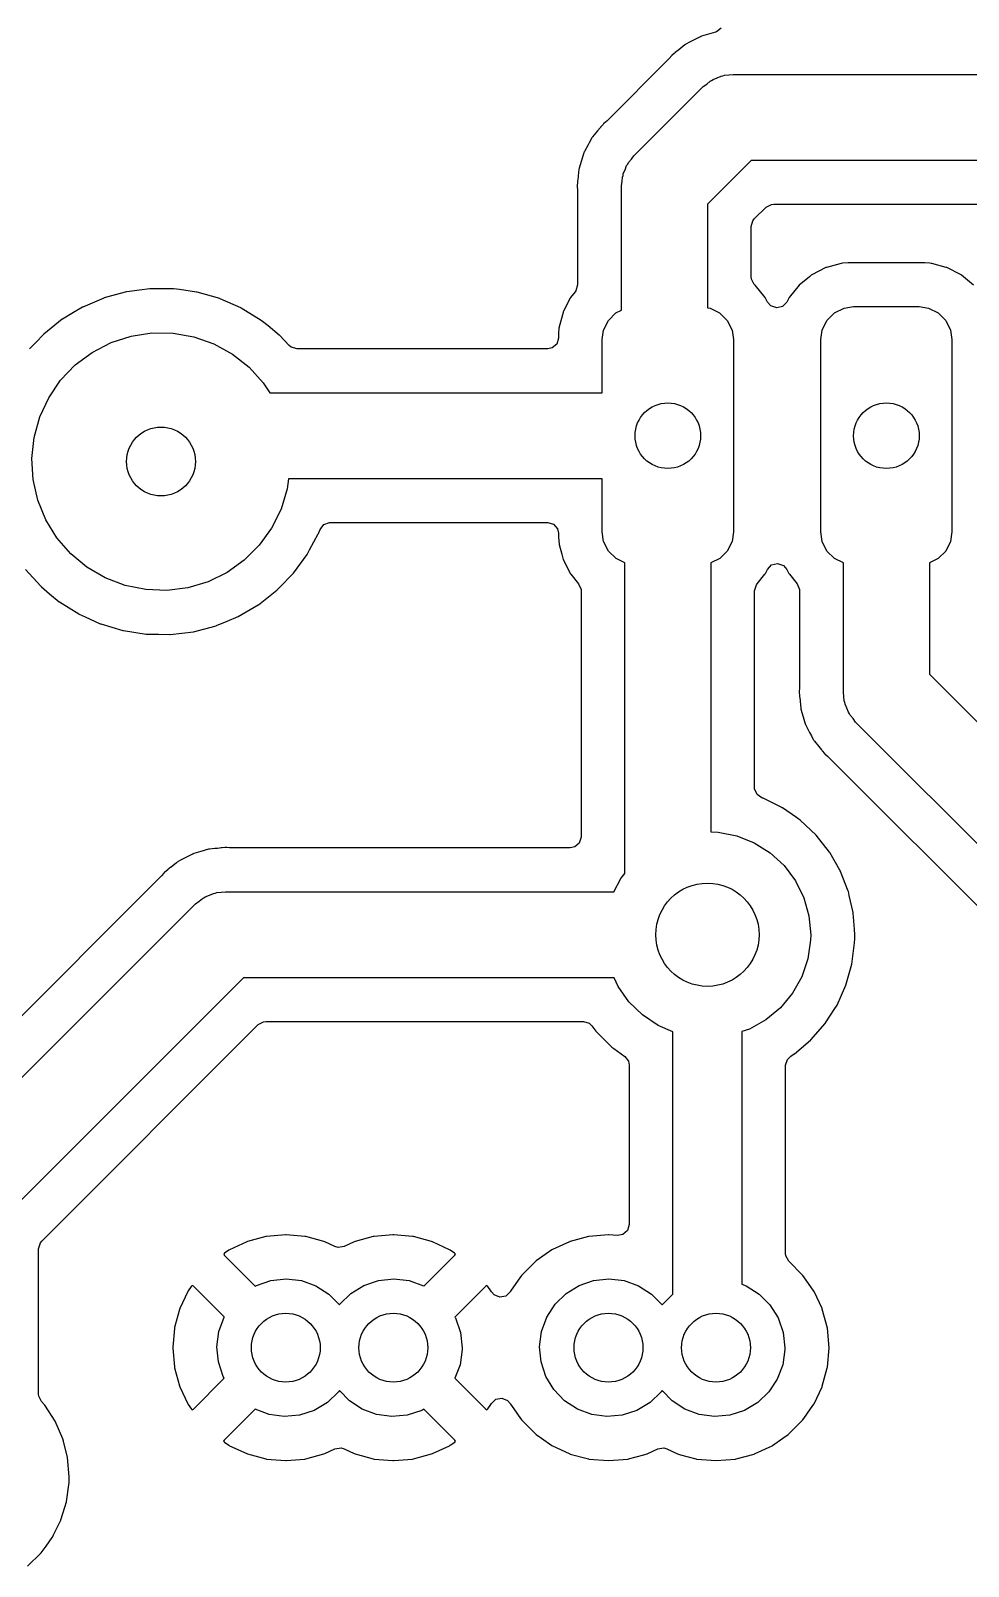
# Model space of a CAD drawing. Extents: x 71 to 221, y -163 to -63.
# Drawn here: x 158.94 to 169.83, y -135.44 to -117.59 of the extents above; entities that cross this region are included whole.
import ezdxf

# ---------------------------------------------------------------- set-up
doc = ezdxf.new("R2010")
doc.units = 0
doc.layers.add('BLACK', color=7, linetype='CONTINUOUS')

msp = doc.modelspace()

# ---------------------------------------------------------------- linework, layer by layer
at = {"layer": 'BLACK', "linetype": 'CONTINUOUS'}
for p, q in [((166.894, -117.609), (166.814, -117.633)), ((166.904, -117.605), (166.894, -117.609)), ((166.96, -117.562), (166.904, -117.605)), ((166.539, -117.756), (166.467, -117.815)), ((166.544, -117.753), (166.539, -117.756)), ((166.548, -117.75), (166.544, -117.753)), ((166.593, -117.727), (166.548, -117.75)), ((166.631, -117.707), (166.593, -117.727)), ((166.632, -117.707), (166.631, -117.707)), ((166.708, -117.666), (166.632, -117.707)), ((166.714, -117.663), (166.708, -117.666)), ((166.719, -117.662), (166.714, -117.663)), ((166.724, -117.659), (166.719, -117.662)), ((166.73, -117.657), (166.724, -117.659)), ((166.813, -117.633), (166.73, -117.657)), ((166.73, -117.657), (166.73, -117.657)), ((166.814, -117.633), (166.813, -117.633)), ((166.349, -117.925), (165.631, -118.643)), ((166.357, -117.916), (166.349, -117.925)), ((166.386, -117.881), (166.357, -117.916)), ((166.419, -117.854), (166.386, -117.881)), ((166.424, -117.85), (166.419, -117.854)), ((166.425, -117.849), (166.424, -117.85)), ((166.427, -117.847), (166.425, -117.849)), ((166.466, -117.815), (166.427, -117.847)), ((166.467, -117.815), (166.466, -117.815)), ((166.865, -118.159), (166.913, -118.141)), ((166.913, -118.141), (166.96, -118.12)), ((166.96, -118.12), (166.98, -118.117)), ((166.98, -118.117), (166.999, -118.11)), ((166.999, -118.11), (167.05, -118.107)), ((167.05, -118.107), (167.1, -118.1)), ((167.1, -118.1), (180.113, -118.1)), ((165.946, -119.046), (166.746, -118.246)), ((166.746, -118.246), (166.751, -118.242)), ((166.751, -118.242), (166.792, -118.212)), ((166.792, -118.212), (166.831, -118.179)), ((166.831, -118.179), (166.849, -118.17)), ((166.849, -118.17), (166.865, -118.159)), ((165.587, -118.681), (165.559, -118.714)), ((165.591, -118.676), (165.587, -118.681)), ((165.62, -118.652), (165.591, -118.676)), ((165.631, -118.643), (165.62, -118.652)), ((165.458, -118.836), (165.427, -118.894)), ((165.461, -118.832), (165.458, -118.836)), ((165.464, -118.827), (165.461, -118.832)), ((165.524, -118.756), (165.464, -118.827)), ((165.552, -118.722), (165.524, -118.755)), ((165.524, -118.755), (165.524, -118.756)), ((165.554, -118.72), (165.552, -118.722)), ((165.556, -118.718), (165.554, -118.72)), ((165.559, -118.714), (165.556, -118.718)), ((165.364, -119.011), (165.337, -119.1)), ((165.367, -119.006), (165.364, -119.011)), ((165.369, -119.001), (165.367, -119.006)), ((165.372, -118.995), (165.369, -119.001)), ((165.413, -118.919), (165.372, -118.995)), ((165.372, -118.995), (165.372, -118.995)), ((165.414, -118.918), (165.413, -118.919)), ((165.427, -118.894), (165.414, -118.918)), ((165.916, -119.087), (165.946, -119.046)), ((165.307, -119.2), (165.298, -119.281)), ((165.308, -119.195), (165.307, -119.2)), ((165.309, -119.189), (165.308, -119.195)), ((165.337, -119.101), (165.309, -119.189)), ((165.337, -119.1), (165.337, -119.101)), ((165.822, -119.254), (165.844, -119.208)), ((165.844, -119.208), (165.861, -119.16)), ((165.861, -119.16), (165.874, -119.144)), ((165.874, -119.144), (165.882, -119.125)), ((165.882, -119.125), (165.916, -119.087)), ((167.307, -119.1), (166.8, -119.607)), ((180.32, -119.1), (167.307, -119.1)), ((165.291, -119.353), (165.287, -119.396)), ((165.287, -119.396), (165.288, -119.409)), ((165.297, -119.293), (165.291, -119.343)), ((165.291, -119.343), (165.291, -119.347)), ((165.291, -119.347), (165.291, -119.348)), ((165.291, -119.348), (165.291, -119.353)), ((165.298, -119.281), (165.297, -119.292)), ((165.297, -119.292), (165.297, -119.293)), ((165.8, -119.394), (165.808, -119.343)), ((165.8, -119.4), (165.8, -119.394)), ((165.8, -120.84), (165.8, -119.4)), ((165.808, -119.343), (165.812, -119.293)), ((165.812, -119.293), (165.819, -119.274)), ((165.819, -119.274), (165.822, -119.254)), ((165.288, -119.409), (165.291, -119.442)), ((165.291, -119.442), (165.291, -119.454)), ((165.291, -119.454), (165.291, -120.547)), ((166.8, -119.607), (166.8, -120.812)), ((167.345, -119.781), (167.481, -119.645)), ((167.481, -119.645), (167.543, -119.611)), ((167.543, -119.611), (167.57, -119.608)), ((167.57, -119.608), (180.258, -119.608)), ((167.308, -119.87), (167.329, -119.802)), ((167.308, -120.452), (167.308, -119.87)), ((167.329, -119.802), (167.345, -119.781)), ((168.359, -120.298), (168.354, -120.299)), ((168.374, -120.296), (168.359, -120.298)), ((168.434, -120.292), (168.374, -120.296)), ((168.437, -120.291), (168.434, -120.292)), ((168.434, -120.292), (168.434, -120.292)), ((169.323, -120.291), (168.437, -120.291)), ((169.326, -120.292), (169.323, -120.291)), ((169.386, -120.296), (169.326, -120.292)), ((169.326, -120.292), (169.326, -120.292)), ((169.401, -120.298), (169.386, -120.296)), ((169.406, -120.299), (169.401, -120.298)), ((167.311, -120.479), (167.308, -120.452)), ((167.985, -120.452), (167.867, -120.549)), ((168.007, -120.435), (167.985, -120.452)), ((168.012, -120.431), (168.007, -120.435)), ((168.007, -120.435), (168.007, -120.435)), ((168.178, -120.346), (168.012, -120.431)), ((168.185, -120.344), (168.178, -120.346)), ((168.354, -120.299), (168.185, -120.344)), ((168.354, -120.299), (168.354, -120.299)), ((169.575, -120.344), (169.406, -120.299)), ((169.406, -120.299), (169.406, -120.299)), ((169.582, -120.346), (169.575, -120.344)), ((169.748, -120.431), (169.582, -120.346)), ((169.753, -120.435), (169.748, -120.431)), ((169.775, -120.452), (169.753, -120.435)), ((169.753, -120.435), (169.753, -120.435)), ((169.893, -120.549), (169.775, -120.452)), ((159.975, -120.648), (159.788, -120.699)), ((160.048, -120.628), (159.975, -120.648)), ((160.052, -120.627), (160.048, -120.628)), ((160.048, -120.628), (160.048, -120.628)), ((160.2, -120.607), (160.052, -120.627)), ((160.319, -120.591), (160.2, -120.607)), ((160.324, -120.591), (160.319, -120.591)), ((160.319, -120.591), (160.319, -120.591)), ((160.328, -120.591), (160.324, -120.591)), ((160.454, -120.591), (160.328, -120.591)), ((160.328, -120.591), (160.328, -120.591)), ((160.597, -120.592), (160.454, -120.591)), ((160.664, -120.602), (160.597, -120.592)), ((160.864, -120.63), (160.664, -120.602)), ((160.869, -120.631), (160.864, -120.63)), ((160.864, -120.63), (160.864, -120.63)), ((161.132, -120.706), (160.869, -120.631)), ((165.263, -120.627), (165.209, -120.694)), ((165.271, -120.615), (165.263, -120.627)), ((165.291, -120.547), (165.271, -120.615)), ((167.345, -120.542), (167.311, -120.479)), ((167.348, -120.544), (167.345, -120.542)), ((167.353, -120.549), (167.348, -120.544)), ((167.471, -120.694), (167.353, -120.549)), ((167.867, -120.549), (167.749, -120.694)), ((159.536, -120.806), (159.435, -120.867)), ((159.54, -120.805), (159.536, -120.806)), ((159.784, -120.7), (159.54, -120.805)), ((159.54, -120.805), (159.54, -120.805)), ((159.788, -120.699), (159.784, -120.7)), ((161.136, -120.708), (161.132, -120.706)), ((161.379, -120.814), (161.136, -120.708)), ((161.136, -120.708), (161.136, -120.708)), ((161.383, -120.816), (161.379, -120.814)), ((161.616, -120.959), (161.383, -120.816)), ((165.206, -120.7), (165.128, -120.853)), ((165.209, -120.694), (165.206, -120.7)), ((165.206, -120.7), (165.206, -120.7)), ((166.8, -120.812), (166.83, -120.816)), ((166.83, -120.816), (166.942, -120.871)), ((167.474, -120.7), (167.471, -120.694)), ((167.498, -120.746), (167.474, -120.7)), ((167.474, -120.7), (167.474, -120.7)), ((167.537, -120.792), (167.498, -120.746)), ((167.605, -120.815), (167.537, -120.792)), ((167.674, -120.798), (167.605, -120.815)), ((167.722, -120.746), (167.674, -120.798)), ((167.746, -120.7), (167.722, -120.746)), ((167.749, -120.694), (167.746, -120.7)), ((167.746, -120.7), (167.746, -120.7)), ((168.277, -120.871), (168.39, -120.816)), ((168.39, -120.816), (168.499, -120.8)), ((168.499, -120.8), (169.261, -120.8)), ((169.261, -120.8), (169.37, -120.816)), ((169.37, -120.816), (169.482, -120.871)), ((159.301, -120.947), (159.087, -121.118)), ((159.305, -120.945), (159.301, -120.947)), ((159.435, -120.867), (159.305, -120.945)), ((159.305, -120.945), (159.305, -120.945)), ((161.694, -121.023), (161.616, -120.959)), ((165.122, -120.867), (165.078, -121.034)), ((165.124, -120.86), (165.122, -120.867)), ((165.122, -120.867), (165.122, -120.867)), ((165.128, -120.853), (165.124, -120.86)), ((165.594, -121.072), (165.649, -120.96)), ((165.649, -120.96), (165.737, -120.871)), ((165.737, -120.871), (165.8, -120.84)), ((166.942, -120.871), (167.031, -120.959)), ((167.031, -120.959), (167.086, -121.072)), ((168.134, -121.072), (168.189, -120.96)), ((168.189, -120.96), (168.277, -120.871)), ((169.482, -120.871), (169.571, -120.959)), ((169.571, -120.959), (169.626, -121.072)), ((159.087, -121.118), (158.99, -121.221)), ((159.869, -121.217), (160.102, -121.141)), ((160.102, -121.141), (160.345, -121.104)), ((160.345, -121.104), (160.591, -121.107)), ((160.591, -121.107), (160.833, -121.15)), ((160.833, -121.15), (161.065, -121.232)), ((161.825, -121.13), (161.694, -121.023)), ((161.828, -121.132), (161.825, -121.13)), ((161.825, -121.13), (161.825, -121.13)), ((161.831, -121.136), (161.828, -121.132)), ((161.939, -121.251), (161.831, -121.136)), ((161.831, -121.136), (161.831, -121.136)), ((165.07, -121.165), (165.049, -121.234)), ((165.075, -121.047), (165.07, -121.115)), ((165.07, -121.115), (165.07, -121.119)), ((165.07, -121.119), (165.07, -121.165)), ((165.076, -121.041), (165.075, -121.047)), ((165.078, -121.034), (165.076, -121.041)), ((165.578, -121.181), (165.594, -121.072)), ((165.578, -121.8), (165.578, -121.181)), ((167.086, -121.072), (167.102, -121.181)), ((167.102, -121.181), (167.102, -123.419)), ((168.118, -121.181), (168.134, -121.072)), ((168.118, -123.419), (168.118, -121.181)), ((169.626, -121.072), (169.642, -121.181)), ((169.642, -121.181), (169.642, -123.419)), ((158.99, -121.221), (158.922, -121.292)), ((159.454, -121.478), (159.651, -121.331)), ((159.651, -121.331), (159.869, -121.217)), ((161.065, -121.232), (161.28, -121.351)), ((161.28, -121.351), (161.473, -121.503)), ((161.963, -121.271), (161.939, -121.251)), ((162.031, -121.291), (161.963, -121.271)), ((164.944, -121.291), (162.031, -121.291)), ((164.996, -121.28), (164.944, -121.291)), ((165.049, -121.234), (164.996, -121.28)), ((159.284, -121.656), (159.454, -121.478)), ((161.473, -121.503), (161.638, -121.685)), ((159.146, -121.859), (159.284, -121.656)), ((161.638, -121.685), (161.713, -121.8)), ((159.042, -122.082), (159.146, -121.859)), ((161.713, -121.8), (165.578, -121.8)), ((158.977, -122.319), (159.042, -122.082)), ((158.95, -122.563), (158.977, -122.319)), ((158.965, -122.809), (158.95, -122.563)), ((159.019, -123.049), (158.965, -122.809)), ((161.916, -122.917), (161.845, -123.152)), ((161.932, -122.8), (161.916, -122.917)), ((165.578, -122.8), (161.932, -122.8)), ((165.578, -123.419), (165.578, -122.8)), ((159.111, -123.276), (159.019, -123.049)), ((161.845, -123.152), (161.736, -123.373)), ((159.24, -123.486), (159.111, -123.276)), ((162.299, -123.39), (162.341, -123.333)), ((162.341, -123.333), (162.408, -123.309)), ((162.408, -123.309), (162.417, -123.308)), ((162.417, -123.308), (164.944, -123.308)), ((164.944, -123.308), (165.012, -123.329)), ((165.012, -123.329), (165.058, -123.382)), ((159.401, -123.672), (159.24, -123.486)), ((161.736, -123.373), (161.592, -123.572)), ((162.177, -123.628), (162.278, -123.442)), ((162.278, -123.442), (162.28, -123.438)), ((162.278, -123.442), (162.278, -123.442)), ((162.28, -123.438), (162.299, -123.39)), ((165.058, -123.382), (165.07, -123.434)), ((165.07, -123.434), (165.07, -123.481)), ((165.07, -123.481), (165.076, -123.559)), ((165.594, -123.528), (165.578, -123.419)), ((167.102, -123.419), (167.086, -123.528)), ((168.134, -123.528), (168.118, -123.419)), ((169.642, -123.419), (169.626, -123.528)), ((159.59, -123.829), (159.401, -123.672)), ((161.592, -123.572), (161.418, -123.746)), ((161.99, -123.896), (162.147, -123.682)), ((162.147, -123.682), (162.15, -123.679)), ((162.15, -123.679), (162.177, -123.628)), ((165.076, -123.559), (165.077, -123.564)), ((165.077, -123.564), (165.077, -123.564)), ((165.077, -123.564), (165.107, -123.675)), ((165.107, -123.675), (165.124, -123.74)), ((165.649, -123.641), (165.594, -123.528)), ((165.738, -123.729), (165.649, -123.641)), ((167.031, -123.64), (166.943, -123.729)), ((167.086, -123.528), (167.031, -123.64)), ((168.189, -123.641), (168.134, -123.528)), ((168.278, -123.729), (168.189, -123.641)), ((169.571, -123.64), (169.483, -123.729)), ((169.626, -123.528), (169.571, -123.64)), ((158.875, -123.854), (159.054, -124.05)), ((159.802, -123.953), (159.59, -123.829)), ((161.418, -123.746), (161.218, -123.888)), ((165.124, -123.74), (165.209, -123.906)), ((165.84, -123.779), (165.738, -123.729)), ((165.84, -127.388), (165.84, -123.779)), ((166.943, -123.729), (166.84, -123.779)), ((166.84, -123.779), (166.84, -126.905)), ((167.474, -123.9), (167.498, -123.854)), ((167.498, -123.854), (167.546, -123.802)), ((167.546, -123.802), (167.615, -123.785)), ((167.615, -123.785), (167.683, -123.808)), ((167.683, -123.808), (167.722, -123.854)), ((167.722, -123.854), (167.746, -123.9)), ((168.38, -123.779), (168.278, -123.729)), ((168.38, -125.28), (168.38, -123.779)), ((169.483, -123.729), (169.38, -123.779)), ((169.38, -123.779), (169.38, -125.073)), ((160.032, -124.04), (159.802, -123.953)), ((160.272, -124.089), (160.032, -124.04)), ((160.997, -123.997), (160.762, -124.067)), ((161.218, -123.888), (160.997, -123.997)), ((161.821, -124.071), (161.985, -123.903)), ((161.985, -123.903), (161.988, -123.899)), ((161.988, -123.899), (161.99, -123.896)), ((161.99, -123.896), (161.99, -123.896)), ((165.209, -123.906), (165.213, -123.911)), ((165.213, -123.911), (165.213, -123.911)), ((165.213, -123.911), (165.303, -124.023)), ((165.303, -124.023), (165.331, -124.088)), ((167.349, -124.102), (167.369, -124.034)), ((167.369, -124.034), (167.377, -124.023)), ((167.377, -124.023), (167.467, -123.911)), ((167.467, -123.911), (167.471, -123.906)), ((167.467, -123.911), (167.467, -123.911)), ((167.471, -123.906), (167.474, -123.9)), ((167.474, -123.9), (167.474, -123.9)), ((167.746, -123.9), (167.746, -123.9)), ((167.746, -123.9), (167.749, -123.906)), ((167.749, -123.906), (167.753, -123.911)), ((167.753, -123.911), (167.753, -123.911)), ((167.753, -123.911), (167.843, -124.023)), ((167.843, -124.023), (167.871, -124.088)), ((159.054, -124.05), (159.057, -124.053)), ((159.057, -124.053), (159.06, -124.056)), ((159.06, -124.056), (159.06, -124.056)), ((159.06, -124.056), (159.156, -124.136)), ((159.156, -124.136), (159.267, -124.229)), ((160.518, -124.098), (160.272, -124.089)), ((160.762, -124.067), (160.518, -124.098)), ((161.582, -124.265), (161.797, -124.096)), ((161.797, -124.096), (161.821, -124.071)), ((165.331, -124.088), (165.332, -124.102)), ((165.332, -124.102), (165.332, -126.965)), ((167.349, -126.39), (167.349, -124.102)), ((167.871, -124.088), (167.871, -124.102)), ((167.871, -124.102), (167.871, -125.218)), ((159.267, -124.229), (159.27, -124.231)), ((159.27, -124.231), (159.495, -124.372)), ((159.495, -124.372), (159.495, -124.372)), ((159.495, -124.372), (159.499, -124.374)), ((159.499, -124.374), (159.567, -124.405)), ((161.219, -124.456), (161.345, -124.403)), ((161.345, -124.403), (161.531, -124.294)), ((161.531, -124.294), (161.578, -124.267)), ((161.578, -124.267), (161.582, -124.265)), ((161.578, -124.267), (161.578, -124.267)), ((159.567, -124.405), (159.744, -124.485)), ((159.744, -124.485), (159.744, -124.485)), ((159.744, -124.485), (159.748, -124.487)), ((159.748, -124.487), (159.752, -124.488)), ((159.752, -124.488), (159.752, -124.488)), ((159.752, -124.488), (160.007, -124.563)), ((160.007, -124.563), (160.007, -124.563)), ((160.007, -124.563), (160.011, -124.565)), ((160.011, -124.565), (160.015, -124.565)), ((160.015, -124.565), (160.015, -124.565)), ((160.015, -124.565), (160.277, -124.605)), ((160.555, -124.61), (160.827, -124.578)), ((160.827, -124.578), (161.092, -124.508)), ((161.092, -124.508), (161.096, -124.506)), ((161.096, -124.506), (161.219, -124.456)), ((161.096, -124.506), (161.096, -124.506)), ((160.277, -124.605), (160.277, -124.605)), ((160.277, -124.605), (160.282, -124.606)), ((160.282, -124.606), (160.421, -124.608)), ((160.421, -124.608), (160.551, -124.61)), ((160.551, -124.61), (160.551, -124.61)), ((160.551, -124.61), (160.555, -124.61)), ((169.38, -125.073), (171.907, -127.6)), ((167.87, -125.239), (167.867, -125.269)), ((167.867, -125.269), (167.868, -125.28)), ((167.868, -125.28), (167.871, -125.319)), ((167.871, -125.232), (167.87, -125.239)), ((167.871, -125.218), (167.871, -125.232)), ((168.387, -125.33), (168.38, -125.28)), ((167.871, -125.319), (167.871, -125.324)), ((167.871, -125.324), (167.871, -125.327)), ((167.871, -125.327), (167.871, -125.33)), ((167.871, -125.33), (167.872, -125.333)), ((167.872, -125.333), (167.876, -125.373)), ((167.876, -125.373), (167.876, -125.374)), ((167.876, -125.374), (167.877, -125.384)), ((167.877, -125.384), (167.884, -125.466)), ((167.884, -125.466), (167.885, -125.472)), ((167.885, -125.472), (167.886, -125.477)), ((168.39, -125.381), (168.387, -125.33)), ((168.397, -125.4), (168.39, -125.381)), ((168.4, -125.42), (168.397, -125.4)), ((168.421, -125.467), (168.4, -125.42)), ((168.439, -125.515), (168.421, -125.467)), ((167.886, -125.477), (167.913, -125.566)), ((167.913, -125.566), (167.913, -125.567)), ((167.913, -125.567), (167.937, -125.65)), ((167.937, -125.65), (167.939, -125.656)), ((168.45, -125.531), (168.439, -125.515)), ((168.459, -125.549), (168.45, -125.531)), ((168.492, -125.588), (168.459, -125.549)), ((168.522, -125.629), (168.492, -125.588)), ((168.526, -125.634), (168.522, -125.629)), ((171.346, -128.454), (168.526, -125.634)), ((167.939, -125.656), (167.942, -125.661)), ((167.942, -125.661), (167.943, -125.666)), ((167.943, -125.666), (167.946, -125.672)), ((167.946, -125.672), (167.987, -125.748)), ((167.987, -125.748), (167.987, -125.749)), ((167.987, -125.749), (168.009, -125.79)), ((168.009, -125.79), (168.03, -125.832)), ((168.03, -125.832), (168.033, -125.836)), ((168.033, -125.836), (168.036, -125.841)), ((168.036, -125.841), (168.04, -125.846)), ((168.04, -125.846), (168.043, -125.85)), ((168.043, -125.85), (168.095, -125.913)), ((168.095, -125.913), (168.095, -125.914)), ((168.095, -125.914), (168.127, -125.953)), ((168.127, -125.953), (168.129, -125.955)), ((168.129, -125.955), (168.13, -125.956)), ((168.13, -125.956), (168.134, -125.961)), ((168.134, -125.961), (168.161, -125.994)), ((168.161, -125.994), (168.166, -125.998)), ((168.166, -125.998), (168.166, -125.998)), ((168.166, -125.998), (168.196, -126.023)), ((168.196, -126.023), (168.205, -126.031)), ((168.205, -126.031), (170.943, -128.769)), ((167.349, -126.405), (167.349, -126.39)), ((167.377, -126.47), (167.349, -126.405)), ((167.433, -126.508), (167.377, -126.47)), ((167.436, -126.509), (167.433, -126.508)), ((167.433, -126.508), (167.433, -126.508)), ((167.436, -126.51), (167.436, -126.509)), ((167.442, -126.511), (167.436, -126.51)), ((167.446, -126.514), (167.442, -126.511)), ((167.665, -126.622), (167.446, -126.514)), ((167.446, -126.514), (167.446, -126.514)), ((167.67, -126.624), (167.665, -126.622)), ((167.665, -126.622), (167.665, -126.622)), ((167.673, -126.626), (167.67, -126.624)), ((167.834, -126.738), (167.673, -126.626)), ((167.673, -126.626), (167.673, -126.626)), ((167.878, -126.769), (167.834, -126.738)), ((168.063, -126.943), (167.878, -126.769)), ((165.258, -127.08), (165.206, -127.091)), ((165.311, -127.034), (165.258, -127.08)), ((165.332, -126.965), (165.311, -127.034)), ((166.84, -126.905), (166.925, -126.907)), ((166.925, -126.907), (167.141, -126.949)), ((167.141, -126.949), (167.345, -127.031)), ((167.345, -127.031), (167.531, -127.148)), ((168.22, -127.142), (168.063, -126.943)), ((160.639, -127.256), (160.634, -127.26)), ((160.644, -127.253), (160.639, -127.256)), ((160.648, -127.25), (160.644, -127.253)), ((160.678, -127.235), (160.648, -127.25)), ((160.731, -127.207), (160.678, -127.235)), ((160.732, -127.207), (160.731, -127.207)), ((160.808, -127.166), (160.732, -127.207)), ((160.814, -127.163), (160.808, -127.166)), ((160.819, -127.162), (160.814, -127.163)), ((160.824, -127.159), (160.819, -127.162)), ((160.83, -127.157), (160.824, -127.159)), ((160.913, -127.133), (160.83, -127.157)), ((160.83, -127.157), (160.83, -127.157)), ((160.914, -127.133), (160.913, -127.133)), ((161.003, -127.106), (160.914, -127.133)), ((161.008, -127.105), (161.003, -127.106)), ((161.014, -127.104), (161.008, -127.105)), ((161.074, -127.099), (161.014, -127.104)), ((161.106, -127.096), (161.074, -127.099)), ((161.107, -127.096), (161.106, -127.096)), ((161.128, -127.094), (161.107, -127.096)), ((161.15, -127.091), (161.128, -127.094)), ((161.153, -127.091), (161.15, -127.091)), ((161.156, -127.091), (161.153, -127.091)), ((161.161, -127.091), (161.156, -127.091)), ((161.193, -127.088), (161.161, -127.091)), ((161.211, -127.087), (161.193, -127.088)), ((161.217, -127.087), (161.211, -127.087)), ((161.248, -127.091), (161.217, -127.087)), ((161.217, -127.087), (161.217, -127.087)), ((161.262, -127.091), (161.248, -127.091)), ((165.206, -127.091), (161.262, -127.091)), ((167.531, -127.148), (167.692, -127.297)), ((168.223, -127.146), (168.22, -127.142)), ((168.34, -127.35), (168.223, -127.146)), ((168.223, -127.146), (168.223, -127.146)), ((160.449, -127.425), (157.351, -130.523)), ((160.457, -127.416), (160.449, -127.425)), ((160.482, -127.386), (160.457, -127.416)), ((160.486, -127.381), (160.482, -127.386)), ((160.482, -127.386), (160.482, -127.386)), ((160.519, -127.354), (160.486, -127.381)), ((160.524, -127.35), (160.519, -127.354)), ((160.525, -127.349), (160.524, -127.35)), ((160.527, -127.347), (160.525, -127.349)), ((160.566, -127.315), (160.527, -127.347)), ((160.567, -127.315), (160.566, -127.315)), ((160.629, -127.264), (160.567, -127.315)), ((160.634, -127.26), (160.629, -127.264)), ((165.794, -127.446), (165.84, -127.388)), ((167.692, -127.297), (167.823, -127.473)), ((168.346, -127.362), (168.34, -127.35)), ((168.348, -127.367), (168.346, -127.362)), ((168.437, -127.595), (168.348, -127.367)), ((168.348, -127.367), (168.348, -127.367)), ((161.08, -127.617), (161.099, -127.61)), ((161.099, -127.61), (161.15, -127.607)), ((161.15, -127.607), (161.2, -127.6)), ((161.2, -127.6), (165.713, -127.6)), ((165.713, -127.6), (165.794, -127.446)), ((167.823, -127.473), (167.92, -127.67)), ((168.438, -127.599), (168.437, -127.595)), ((168.449, -127.645), (168.438, -127.599)), ((157.666, -130.926), (160.846, -127.746)), ((160.846, -127.746), (160.851, -127.742)), ((160.851, -127.742), (160.892, -127.712)), ((160.892, -127.712), (160.931, -127.679)), ((160.931, -127.679), (160.949, -127.67)), ((160.949, -127.67), (160.965, -127.659)), ((160.965, -127.659), (161.013, -127.641)), ((161.013, -127.641), (161.06, -127.62)), ((161.06, -127.62), (161.08, -127.617)), ((167.92, -127.67), (167.98, -127.881)), ((168.493, -127.842), (168.449, -127.645)), ((167.98, -127.881), (168, -128.1)), ((168.494, -127.847), (168.493, -127.842)), ((168.495, -127.851), (168.494, -127.847)), ((168.508, -128.035), (168.495, -127.851)), ((168.495, -127.851), (168.495, -127.851)), ((168, -128.1), (167.998, -128.163)), ((168.513, -128.1), (168.508, -128.035)), ((168.511, -128.19), (168.512, -128.15)), ((168.512, -128.139), (168.513, -128.1)), ((168.512, -128.15), (168.512, -128.139)), ((167.998, -128.163), (167.967, -128.38)), ((168.479, -128.442), (168.495, -128.318)), ((168.495, -128.318), (168.511, -128.193)), ((168.511, -128.193), (168.511, -128.19)), ((168.511, -128.193), (168.511, -128.193)), ((167.967, -128.38), (167.896, -128.588)), ((168.41, -128.686), (168.479, -128.442)), ((161.407, -128.6), (158.52, -131.487)), ((165.715, -128.6), (161.407, -128.6)), ((165.761, -128.7), (165.715, -128.6)), ((167.896, -128.588), (167.789, -128.78)), ((168.306, -128.918), (168.41, -128.686)), ((165.888, -128.879), (165.761, -128.7)), ((167.789, -128.78), (167.649, -128.949)), ((166.045, -129.033), (165.888, -128.879)), ((166.227, -129.155), (166.045, -129.033)), ((167.649, -128.949), (167.48, -129.089)), ((168.18, -129.113), (168.272, -128.97)), ((168.272, -128.97), (168.306, -128.918)), ((159.065, -131.661), (161.581, -129.145)), ((161.581, -129.145), (161.643, -129.111)), ((161.643, -129.111), (161.67, -129.108)), ((161.67, -129.108), (165.358, -129.108)), ((165.358, -129.108), (165.426, -129.129)), ((165.426, -129.129), (165.458, -129.159)), ((165.458, -129.159), (165.504, -129.22)), ((165.504, -129.22), (165.504, -129.22)), ((165.504, -129.22), (165.507, -129.224)), ((166.4, -129.229), (166.227, -129.155)), ((167.288, -129.196), (167.2, -129.226)), ((167.48, -129.089), (167.288, -129.196)), ((168.001, -129.322), (168.168, -129.131)), ((168.168, -129.131), (168.18, -129.113)), ((165.507, -129.224), (165.51, -129.227)), ((165.51, -129.227), (165.51, -129.227)), ((165.51, -129.227), (165.609, -129.325)), ((165.609, -129.325), (165.687, -129.403)), ((166.4, -132.277), (166.4, -129.229)), ((167.2, -129.226), (167.2, -132.163)), ((167.811, -129.483), (167.997, -129.325)), ((167.997, -129.325), (168.001, -129.322)), ((167.997, -129.325), (167.997, -129.325)), ((165.687, -129.403), (165.691, -129.406)), ((165.691, -129.406), (165.691, -129.406)), ((165.691, -129.406), (165.714, -129.422)), ((165.714, -129.422), (165.84, -129.515)), ((165.84, -129.515), (165.883, -129.571)), ((165.883, -129.571), (165.891, -129.616)), ((167.708, -129.617), (167.729, -129.549)), ((167.729, -129.549), (167.768, -129.51)), ((167.768, -129.51), (167.807, -129.486)), ((167.807, -129.486), (167.811, -129.483)), ((165.891, -129.616), (165.891, -131.47)), ((167.708, -131.806), (167.708, -129.617)), ((165.871, -131.538), (165.818, -131.585)), ((165.891, -131.47), (165.871, -131.538)), ((159.028, -131.75), (159.049, -131.682)), ((159.049, -131.682), (159.065, -131.661)), ((161.446, -131.669), (161.248, -131.761)), ((161.456, -131.665), (161.446, -131.669)), ((161.667, -131.608), (161.456, -131.665)), ((161.677, -131.606), (161.667, -131.608)), ((161.895, -131.587), (161.677, -131.606)), ((161.905, -131.587), (161.895, -131.587)), ((162.123, -131.606), (161.905, -131.587)), ((162.133, -131.608), (162.123, -131.606)), ((162.344, -131.665), (162.133, -131.608)), ((162.354, -131.669), (162.344, -131.665)), ((162.472, -131.723), (162.354, -131.669)), ((162.696, -131.669), (162.578, -131.723)), ((162.706, -131.665), (162.696, -131.669)), ((162.917, -131.608), (162.706, -131.665)), ((162.927, -131.606), (162.917, -131.608)), ((163.145, -131.587), (162.927, -131.606)), ((163.155, -131.587), (163.145, -131.587)), ((163.373, -131.606), (163.155, -131.587)), ((163.383, -131.608), (163.373, -131.606)), ((163.594, -131.665), (163.383, -131.608)), ((163.604, -131.669), (163.594, -131.665)), ((163.802, -131.761), (163.604, -131.669)), ((165.196, -131.668), (164.998, -131.76)), ((165.201, -131.666), (165.196, -131.668)), ((165.196, -131.668), (165.196, -131.668)), ((165.206, -131.664), (165.201, -131.666)), ((165.417, -131.608), (165.206, -131.664)), ((165.206, -131.664), (165.206, -131.664)), ((165.422, -131.606), (165.417, -131.608)), ((165.417, -131.608), (165.417, -131.608)), ((165.65, -131.587), (165.422, -131.606)), ((165.655, -131.587), (165.65, -131.587)), ((165.755, -131.596), (165.655, -131.587)), ((165.655, -131.587), (165.655, -131.587)), ((165.818, -131.585), (165.755, -131.596)), ((159.028, -133.441), (159.028, -131.75)), ((161.187, -131.803), (161.179, -131.813)), ((161.179, -131.813), (161.186, -131.826)), ((161.186, -131.826), (161.544, -132.185)), ((161.239, -131.766), (161.187, -131.803)), ((161.248, -131.761), (161.239, -131.766)), ((162.508, -131.734), (162.472, -131.723)), ((162.578, -131.723), (162.508, -131.734)), ((163.506, -132.185), (163.865, -131.826)), ((163.811, -131.766), (163.802, -131.761)), ((163.862, -131.802), (163.811, -131.766)), ((163.872, -131.814), (163.862, -131.802)), ((163.865, -131.826), (163.872, -131.814)), ((164.806, -131.894), (164.644, -132.056)), ((164.81, -131.891), (164.806, -131.894)), ((164.925, -131.81), (164.81, -131.891)), ((164.81, -131.891), (164.81, -131.891)), ((164.993, -131.762), (164.925, -131.81)), ((164.998, -131.76), (164.993, -131.762)), ((164.998, -131.76), (164.998, -131.76)), ((167.711, -131.833), (167.708, -131.806)), ((167.745, -131.895), (167.711, -131.833)), ((167.906, -132.056), (167.745, -131.895)), ((164.641, -132.06), (164.602, -132.116)), ((164.644, -132.056), (164.641, -132.06)), ((164.641, -132.06), (164.641, -132.06)), ((167.909, -132.06), (167.906, -132.056)), ((167.948, -132.116), (167.909, -132.06)), ((167.909, -132.06), (167.909, -132.06)), ((160.761, -132.248), (160.669, -132.446)), ((160.766, -132.239), (160.761, -132.248)), ((160.802, -132.188), (160.766, -132.239)), ((160.814, -132.178), (160.802, -132.188)), ((160.826, -132.185), (160.814, -132.178)), ((161.184, -132.543), (160.826, -132.185)), ((161.544, -132.185), (161.559, -132.176)), ((161.559, -132.176), (161.728, -132.119)), ((161.728, -132.119), (161.906, -132.1)), ((161.906, -132.1), (162.083, -132.121)), ((162.083, -132.121), (162.251, -132.181)), ((162.251, -132.181), (162.401, -132.277)), ((162.657, -132.27), (162.809, -132.176)), ((162.809, -132.176), (162.978, -132.119)), ((162.978, -132.119), (163.156, -132.1)), ((163.156, -132.1), (163.333, -132.121)), ((163.333, -132.121), (163.501, -132.181)), ((163.501, -132.181), (163.506, -132.185)), ((164.224, -132.186), (163.865, -132.544)), ((164.237, -132.179), (164.224, -132.186)), ((164.247, -132.187), (164.237, -132.179)), ((164.284, -132.239), (164.247, -132.187)), ((164.291, -132.251), (164.284, -132.239)), ((164.322, -132.287), (164.291, -132.251)), ((164.509, -132.251), (164.457, -132.3)), ((164.51, -132.248), (164.509, -132.251)), ((164.512, -132.243), (164.51, -132.248)), ((164.602, -132.116), (164.512, -132.243)), ((165.157, -132.27), (165.309, -132.176)), ((165.309, -132.176), (165.478, -132.119)), ((165.478, -132.119), (165.656, -132.1)), ((165.656, -132.1), (165.833, -132.121)), ((165.833, -132.121), (166.001, -132.181)), ((166.001, -132.181), (166.151, -132.277)), ((167.2, -132.163), (167.251, -132.181)), ((167.251, -132.181), (167.401, -132.277)), ((168.038, -132.243), (167.948, -132.116)), ((168.04, -132.248), (168.038, -132.243)), ((168.132, -132.446), (168.04, -132.248)), ((168.04, -132.248), (168.04, -132.248)), ((162.401, -132.277), (162.525, -132.402)), ((162.525, -132.402), (162.53, -132.394)), ((162.53, -132.394), (162.657, -132.27)), ((164.388, -132.313), (164.322, -132.287)), ((164.457, -132.3), (164.388, -132.313)), ((164.933, -132.544), (165.03, -132.394)), ((165.03, -132.394), (165.157, -132.27)), ((166.151, -132.277), (166.275, -132.402)), ((166.275, -132.402), (166.28, -132.394)), ((166.28, -132.394), (166.4, -132.277)), ((167.401, -132.277), (167.527, -132.403)), ((167.527, -132.403), (167.621, -132.554)), ((160.665, -132.456), (160.608, -132.667)), ((160.669, -132.446), (160.665, -132.456)), ((161.122, -132.712), (161.183, -132.544)), ((161.183, -132.544), (161.184, -132.543)), ((163.865, -132.544), (163.871, -132.554)), ((163.871, -132.554), (163.93, -132.723)), ((164.872, -132.712), (164.933, -132.544)), ((167.621, -132.554), (167.68, -132.723)), ((168.134, -132.451), (168.132, -132.446)), ((168.194, -132.672), (168.134, -132.451)), ((160.606, -132.677), (160.587, -132.895)), ((160.608, -132.667), (160.606, -132.677)), ((161.1, -132.889), (161.122, -132.712)), ((163.93, -132.723), (163.95, -132.9)), ((164.85, -132.889), (164.872, -132.712)), ((167.68, -132.723), (167.7, -132.9)), ((168.213, -132.9), (168.194, -132.672)), ((160.587, -132.895), (160.587, -132.905)), ((160.587, -132.905), (160.606, -133.123)), ((161.117, -133.066), (161.1, -132.889)), ((163.95, -132.922), (163.925, -133.099)), ((163.95, -132.9), (163.95, -132.922)), ((164.867, -133.066), (164.85, -132.889)), ((167.7, -132.922), (167.675, -133.099)), ((167.7, -132.9), (167.7, -132.922)), ((168.194, -133.128), (168.213, -132.9)), ((160.606, -133.123), (160.608, -133.133)), ((160.608, -133.133), (160.665, -133.344)), ((161.174, -133.236), (161.117, -133.066)), ((163.925, -133.099), (163.865, -133.256)), ((164.924, -133.236), (164.867, -133.066)), ((167.675, -133.099), (167.612, -133.266)), ((168.158, -133.263), (168.192, -133.133)), ((168.192, -133.133), (168.194, -133.128)), ((168.192, -133.133), (168.192, -133.133)), ((160.826, -133.614), (161.186, -133.255)), ((161.186, -133.255), (161.174, -133.236)), ((163.865, -133.256), (164.224, -133.615)), ((165.016, -133.388), (164.924, -133.236)), ((167.612, -133.266), (167.513, -133.414)), ((168.134, -133.349), (168.158, -133.263)), ((159.03, -133.462), (159.028, -133.441)), ((159.061, -133.526), (159.03, -133.462)), ((160.665, -133.344), (160.669, -133.354)), ((160.669, -133.354), (160.761, -133.552)), ((162.513, -133.414), (162.384, -133.537)), ((162.524, -133.397), (162.513, -133.414)), ((162.64, -133.516), (162.524, -133.397)), ((164.291, -133.549), (164.342, -133.5)), ((164.342, -133.5), (164.412, -133.487)), ((164.412, -133.487), (164.478, -133.513)), ((165.14, -133.516), (165.016, -133.388)), ((166.263, -133.414), (166.134, -133.537)), ((166.274, -133.397), (166.263, -133.414)), ((166.39, -133.516), (166.274, -133.397)), ((167.513, -133.414), (167.384, -133.537)), ((168.04, -133.552), (168.132, -133.354)), ((168.132, -133.354), (168.134, -133.349)), ((168.132, -133.354), (168.132, -133.354)), ((159.097, -133.564), (159.061, -133.526)), ((159.1, -133.568), (159.097, -133.564)), ((159.221, -133.756), (159.1, -133.568)), ((160.761, -133.552), (160.766, -133.561)), ((160.766, -133.561), (160.803, -133.613)), ((160.803, -133.613), (160.813, -133.621)), ((160.813, -133.621), (160.826, -133.614)), ((161.544, -133.616), (161.185, -133.974)), ((161.706, -133.676), (161.544, -133.616)), ((161.883, -133.7), (161.706, -133.676)), ((162.061, -133.684), (161.883, -133.7)), ((162.23, -133.629), (162.061, -133.684)), ((162.384, -133.537), (162.23, -133.629)), ((162.789, -133.614), (162.64, -133.516)), ((162.956, -133.676), (162.789, -133.614)), ((163.133, -133.7), (162.956, -133.676)), ((163.311, -133.684), (163.133, -133.7)), ((163.48, -133.629), (163.311, -133.684)), ((163.505, -133.614), (163.48, -133.629)), ((163.864, -133.974), (163.505, -133.614)), ((164.224, -133.615), (164.236, -133.622)), ((164.236, -133.622), (164.248, -133.612)), ((164.248, -133.612), (164.284, -133.561)), ((164.284, -133.561), (164.291, -133.549)), ((164.478, -133.513), (164.509, -133.549)), ((164.509, -133.549), (164.51, -133.552)), ((164.51, -133.552), (164.512, -133.557)), ((164.512, -133.557), (164.551, -133.612)), ((164.551, -133.612), (164.628, -133.722)), ((165.289, -133.614), (165.14, -133.516)), ((165.456, -133.676), (165.289, -133.614)), ((165.633, -133.7), (165.456, -133.676)), ((165.811, -133.684), (165.633, -133.7)), ((165.98, -133.629), (165.811, -133.684)), ((166.134, -133.537), (165.98, -133.629)), ((166.539, -133.614), (166.39, -133.516)), ((166.706, -133.676), (166.539, -133.614)), ((166.883, -133.7), (166.706, -133.676)), ((167.061, -133.684), (166.883, -133.7)), ((167.23, -133.629), (167.061, -133.684)), ((167.384, -133.537), (167.23, -133.629)), ((167.922, -133.722), (167.999, -133.612)), ((167.999, -133.612), (168.038, -133.557)), ((168.038, -133.557), (168.04, -133.552)), ((168.04, -133.552), (168.04, -133.552)), ((159.31, -133.961), (159.221, -133.756)), ((164.628, -133.722), (164.644, -133.744)), ((164.644, -133.744), (164.806, -133.906)), ((167.744, -133.906), (167.906, -133.744)), ((167.906, -133.744), (167.922, -133.722)), ((159.317, -133.986), (159.31, -133.961)), ((159.365, -134.177), (159.317, -133.986)), ((161.185, -133.974), (161.178, -133.986)), ((161.178, -133.986), (161.188, -133.998)), ((161.188, -133.998), (161.239, -134.034)), ((161.239, -134.034), (161.248, -134.039)), ((161.248, -134.039), (161.446, -134.131)), ((163.604, -134.131), (163.802, -134.039)), ((163.802, -134.039), (163.811, -134.034)), ((163.811, -134.034), (163.863, -133.997)), ((163.863, -133.997), (163.871, -133.987)), ((163.871, -133.987), (163.864, -133.974)), ((164.806, -133.906), (164.81, -133.909)), ((164.81, -133.909), (164.81, -133.909)), ((164.81, -133.909), (164.872, -133.952)), ((164.872, -133.952), (164.993, -134.038)), ((164.993, -134.038), (164.998, -134.04)), ((164.998, -134.04), (164.998, -134.04)), ((164.998, -134.04), (165.195, -134.131)), ((167.355, -134.131), (167.552, -134.04)), ((167.552, -134.04), (167.557, -134.038)), ((167.552, -134.04), (167.552, -134.04)), ((167.557, -134.038), (167.678, -133.952)), ((167.678, -133.952), (167.74, -133.909)), ((167.74, -133.909), (167.744, -133.906)), ((167.74, -133.909), (167.74, -133.909)), ((159.383, -134.4), (159.365, -134.177)), ((161.446, -134.131), (161.456, -134.135)), ((161.456, -134.135), (161.667, -134.192)), ((161.667, -134.192), (161.677, -134.194)), ((161.677, -134.194), (161.895, -134.213)), ((161.895, -134.213), (161.905, -134.213)), ((161.905, -134.213), (162.123, -134.194)), ((162.123, -134.194), (162.133, -134.192)), ((162.133, -134.192), (162.344, -134.135)), ((162.344, -134.135), (162.354, -134.131)), ((162.354, -134.131), (162.472, -134.077)), ((162.472, -134.077), (162.542, -134.066)), ((162.542, -134.066), (162.578, -134.077)), ((162.578, -134.077), (162.696, -134.131)), ((162.696, -134.131), (162.706, -134.135)), ((162.706, -134.135), (162.917, -134.192)), ((162.917, -134.192), (162.927, -134.194)), ((162.927, -134.194), (163.145, -134.213)), ((163.145, -134.213), (163.155, -134.213)), ((163.155, -134.213), (163.373, -134.194)), ((163.373, -134.194), (163.383, -134.192)), ((163.383, -134.192), (163.594, -134.135)), ((163.594, -134.135), (163.604, -134.131)), ((165.195, -134.131), (165.201, -134.134)), ((165.201, -134.134), (165.206, -134.136)), ((165.206, -134.136), (165.206, -134.136)), ((165.206, -134.136), (165.417, -134.192)), ((165.417, -134.192), (165.417, -134.192)), ((165.417, -134.192), (165.422, -134.194)), ((165.422, -134.194), (165.65, -134.213)), ((165.65, -134.213), (165.878, -134.194)), ((165.878, -134.194), (165.883, -134.192)), ((165.883, -134.192), (166.061, -134.145)), ((165.883, -134.192), (165.883, -134.192)), ((166.061, -134.145), (166.099, -134.134)), ((166.099, -134.134), (166.222, -134.077)), ((166.222, -134.077), (166.292, -134.066)), ((166.292, -134.066), (166.328, -134.077)), ((166.328, -134.077), (166.451, -134.134)), ((166.451, -134.134), (166.489, -134.145)), ((166.489, -134.145), (166.667, -134.192)), ((166.667, -134.192), (166.667, -134.192)), ((166.667, -134.192), (166.672, -134.194)), ((166.672, -134.194), (166.9, -134.213)), ((166.9, -134.213), (167.128, -134.194)), ((167.128, -134.194), (167.133, -134.192)), ((167.133, -134.192), (167.344, -134.136)), ((167.133, -134.192), (167.133, -134.192)), ((167.344, -134.136), (167.349, -134.134)), ((167.344, -134.136), (167.344, -134.136)), ((167.349, -134.134), (167.355, -134.131)), ((159.352, -134.688), (159.382, -134.467)), ((159.382, -134.457), (159.383, -134.403)), ((159.382, -134.467), (159.382, -134.457)), ((159.383, -134.403), (159.383, -134.4)), ((159.383, -134.403), (159.383, -134.403)), ((159.287, -134.902), (159.332, -134.755)), ((159.332, -134.755), (159.351, -134.693)), ((159.351, -134.693), (159.352, -134.688)), ((159.351, -134.693), (159.351, -134.693)), ((159.202, -135.075), (159.285, -134.906)), ((159.285, -134.906), (159.287, -134.902)), ((159.285, -134.906), (159.285, -134.906)), ((159.114, -135.206), (159.185, -135.106)), ((159.185, -135.106), (159.188, -135.102)), ((159.188, -135.102), (159.202, -135.075)), ((158.9, -135.441), (159.058, -135.283)), ((159.058, -135.283), (159.114, -135.206))]:
    msp.add_line(p, q, dxfattribs=at)
at = {"layer": 'BLACK'}
for centre, radius in [((166.34, -122.3), 0.381), ((166.34, -122.3), 0.381), ((168.88, -122.3), 0.381), ((168.88, -122.3), 0.381), ((160.45, -122.6), 0.4), ((166.8, -128.1), 0.6), ((166.8, -128.1), 0.6), ((161.9, -132.9), 0.4), ((161.9, -132.9), 0.4), ((163.15, -132.9), 0.4), ((163.15, -132.9), 0.4), ((165.65, -132.9), 0.4), ((165.65, -132.9), 0.4), ((166.9, -132.9), 0.4), ((166.9, -132.9), 0.4)]:
    msp.add_circle(centre, radius, dxfattribs=at)

doc.saveas('drawing.dxf')
